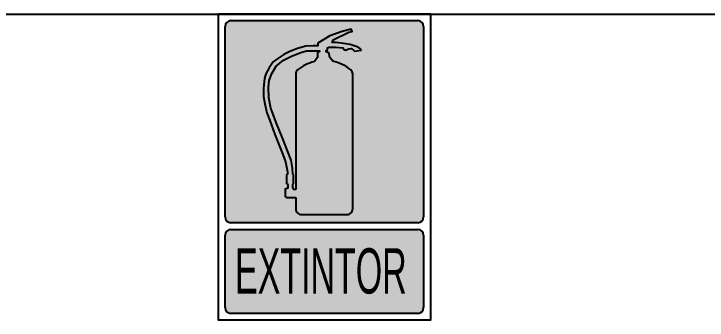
# Model space of a CAD drawing. Header units: metres. Extents: x 151 to 270, y 180 to 223.
# Drawn here: x 176.019 to 177.743, y 211.592 to 212.354 of the extents above; entities that cross this region are included whole.
import ezdxf

# ---------------------------------------------------------------- set-up
doc = ezdxf.new("R2010")
doc.units = ezdxf.units.M
doc.layers.add('1-AREA DE PRODUCCION', color=7, linetype='Continuous')
doc.layers.add('2-SEÑALETICA', color=2, linetype='Continuous')
doc.styles.add('COMIN Simb Señalizacion', font='txt')

# ---------------------------------------------------------------- blocks, each defined once
blk = doc.blocks.new('A$C0DE554A4')
h = blk.add_hatch(color=10)
h.paths.add_polyline_path([(0.6089, 0.8723, 0.414214), (0.5918, 0.8894), (0.0373, 0.8894, 0.414214), (0.0202, 0.8723), (0.0202, 0.3064, 0.414214), (0.0373, 0.2893), (0.5918, 0.2893, 0.414214), (0.6089, 0.3064)])
h.paths.add_polyline_path([(0.1381, 0.6419), (0.1342, 0.6645), (0.1339, 0.6894), (0.1371, 0.718), (0.1408, 0.7315), (0.1506, 0.7496), (0.1631, 0.7673), (0.1762, 0.7774), (0.1943, 0.7886), (0.212, 0.7981), (0.2349, 0.8066), (0.2595, 0.8138), (0.281, 0.8151), (0.2954, 0.8151), (0.2954, 0.8224), (0.3305, 0.844), (0.3675, 0.8574), (0.3944, 0.8643), (0.3971, 0.8574), (0.3869, 0.8548), (0.3407, 0.8328), (0.338, 0.8246), (0.3495, 0.8246), (0.3712, 0.8217), (0.3912, 0.8181), (0.4151, 0.8106), (0.4213, 0.8053), (0.4233, 0.8017), (0.4043, 0.7988), (0.4, 0.8024), (0.3944, 0.8063), (0.3869, 0.8056), (0.3774, 0.8014), (0.3712, 0.8047), (0.3698, 0.8086), (0.3485, 0.8106), (0.3275, 0.8102), (0.3235, 0.809), (0.3235, 0.8026), (0.32, 0.8012), (0.32, 0.7973), (0.3279, 0.7934), (0.3305, 0.7796), (0.3392, 0.7686, -0.120407), (0.393, 0.7432, -0.22624), (0.3987, 0.7313), (0.3987, 0.3306, -0.414214), (0.3816, 0.3135), (0.2466, 0.3135, -0.414214), (0.2294, 0.3306), (0.2294, 0.3639), (0.2021, 0.3639), (0.1982, 0.3671), (0.1982, 0.3888), (0.2057, 0.3924), (0.2057, 0.4033), (0.2024, 0.4062), (0.2024, 0.4315), (0.2047, 0.4334), (0.2047, 0.4403), (0.1992, 0.4705), (0.1913, 0.4921), (0.168, 0.5516), (0.1526, 0.5932), (0.144, 0.6157)], flags=16)
h.paths.add_polyline_path([(0.1496, 0.6602), (0.1486, 0.691), (0.1509, 0.7114), (0.1585, 0.7323), (0.1716, 0.7543), (0.1936, 0.7718), (0.2175, 0.7842), (0.2448, 0.7951), (0.2615, 0.7996), (0.3005, 0.7996), (0.3005, 0.7964), (0.2969, 0.7964), (0.294, 0.7931), (0.294, 0.7803), (0.2842, 0.7676, 0.110621), (0.2351, 0.7432, 0.22624), (0.2294, 0.7313), (0.2294, 0.3881), (0.2241, 0.3881), (0.2205, 0.3944), (0.2205, 0.4042), (0.2228, 0.4062), (0.2228, 0.4314), (0.2205, 0.4334), (0.2198, 0.4517), (0.2156, 0.4747), (0.2054, 0.5029), (0.1909, 0.5388), (0.1713, 0.5866), (0.1562, 0.6296)], flags=0)
h.paths.add_polyline_path([(0.2294, 0.7313, -0.22624), (0.2351, 0.7432, -0.110621), (0.2842, 0.7676), (0.294, 0.7803), (0.294, 0.7931), (0.2969, 0.7964), (0.3005, 0.7964), (0.3005, 0.7996), (0.2615, 0.7996), (0.2448, 0.7951), (0.2175, 0.7842), (0.1936, 0.7718), (0.1716, 0.7543), (0.1585, 0.7323), (0.1509, 0.7114), (0.1486, 0.691), (0.1496, 0.6602), (0.1562, 0.6296), (0.1713, 0.5866), (0.1909, 0.5388), (0.2054, 0.5029), (0.2156, 0.4747), (0.2198, 0.4517), (0.2205, 0.4334), (0.2228, 0.4314), (0.2228, 0.4062), (0.2205, 0.4042), (0.2205, 0.3944), (0.2241, 0.3881), (0.2294, 0.3881)], flags=0)
h = blk.add_hatch(color=255)
h.paths.add_polyline_path([(0.3987, 0.7313, 0.22624), (0.393, 0.7432, 0.120407), (0.3392, 0.7686), (0.3305, 0.7796), (0.3279, 0.7934), (0.32, 0.7973), (0.32, 0.8012), (0.3235, 0.8026), (0.3235, 0.809), (0.3275, 0.8102), (0.3485, 0.8106), (0.3698, 0.8086), (0.3712, 0.8047), (0.3774, 0.8014), (0.3869, 0.8056), (0.3944, 0.8063), (0.4, 0.8024), (0.4043, 0.7988), (0.4233, 0.8017), (0.4213, 0.8053), (0.4151, 0.8106), (0.3912, 0.8181), (0.3712, 0.8217), (0.3495, 0.8246), (0.338, 0.8246), (0.3407, 0.8328), (0.3869, 0.8548), (0.3971, 0.8574), (0.3944, 0.8643), (0.3675, 0.8574), (0.3305, 0.844), (0.2954, 0.8224), (0.2954, 0.8151), (0.281, 0.8151), (0.2595, 0.8138), (0.2349, 0.8066), (0.212, 0.7981), (0.1943, 0.7886), (0.1762, 0.7774), (0.1631, 0.7673), (0.1506, 0.7496), (0.1408, 0.7315), (0.1371, 0.718), (0.1339, 0.6894), (0.1342, 0.6645), (0.1381, 0.6419), (0.144, 0.6157), (0.1526, 0.5932), (0.168, 0.5516), (0.1913, 0.4921), (0.1992, 0.4705), (0.2047, 0.4403), (0.2047, 0.4334), (0.2024, 0.4315), (0.2024, 0.4062), (0.2057, 0.4033), (0.2057, 0.3924), (0.1982, 0.3888), (0.1982, 0.3671), (0.2021, 0.3639), (0.2294, 0.3639), (0.2294, 0.3306, 0.414214), (0.2466, 0.3135), (0.3816, 0.3135, 0.414214), (0.3987, 0.3306)])
h.paths.add_polyline_path([(0.2294, 0.3881), (0.2241, 0.3881), (0.2205, 0.3944), (0.2205, 0.4042), (0.2228, 0.4062), (0.2228, 0.4314), (0.2205, 0.4334), (0.2198, 0.4517), (0.2156, 0.4747), (0.2054, 0.5029), (0.1909, 0.5388), (0.1713, 0.5866), (0.1562, 0.6296), (0.1496, 0.6602), (0.1486, 0.691), (0.1509, 0.7114), (0.1585, 0.7323), (0.1716, 0.7543), (0.1936, 0.7718), (0.2175, 0.7842), (0.2448, 0.7951), (0.2615, 0.7996), (0.3005, 0.7996), (0.3005, 0.7964), (0.2969, 0.7964), (0.294, 0.7931), (0.294, 0.7803), (0.2842, 0.7676, 0.110621), (0.2351, 0.7432, 0.22624), (0.2294, 0.7313)], flags=16)
for points in [[(0.2294, 0.7313, -0.22624), (0.2351, 0.7432, -0.110621), (0.2842, 0.7676), (0.294, 0.7803), (0.294, 0.7931), (0.2969, 0.7964), (0.3005, 0.7964), (0.3005, 0.7996), (0.2615, 0.7996), (0.2448, 0.7951), (0.2175, 0.7842), (0.1936, 0.7718), (0.1716, 0.7543), (0.1585, 0.7323), (0.1509, 0.7114), (0.1486, 0.691), (0.1496, 0.6602), (0.1562, 0.6296), (0.1713, 0.5866), (0.1909, 0.5388), (0.2054, 0.5029), (0.2156, 0.4747), (0.2198, 0.4517), (0.2205, 0.4334), (0.2228, 0.4314), (0.2228, 0.4062), (0.2205, 0.4042), (0.2205, 0.3944), (0.2241, 0.3881), (0.2294, 0.3881)], [(0.6089, 0.2523, 0.414214), (0.5918, 0.2695), (0.0373, 0.2695, 0.414214), (0.0202, 0.2523), (0.0202, 0.0373, 0.414214), (0.0373, 0.0202), (0.5918, 0.0202, 0.414214), (0.6089, 0.0373)]]:
    blk.add_hatch(color=10).paths.add_polyline_path(points)
at = {"color": 255}
for p, q in [((0.0373, 0.8894), (0.5918, 0.8894)), ((0.0202, 0.3064), (0.0202, 0.8723)), ((0.6089, 0.8723), (0.6089, 0.3064)), ((0.5918, 0.2893), (0.0373, 0.2893)), ((0.0373, 0.2695), (0.5918, 0.2695)), ((0.0202, 0.0373), (0.0202, 0.2523)), ((0.6089, 0.2523), (0.6089, 0.0373)), ((0.5918, 0.0202), (0.0373, 0.0202))]:
    blk.add_line(p, q, dxfattribs=at)
at = {"color": 7}
blk.add_lwpolyline([(0, 0.9096), (0.6291, 0.9096), (0.6291, 0), (0, 0)], close=True, dxfattribs=at)
at = {"color": 255}
for points in [[(0.3392, 0.7686), (0.3305, 0.7796), (0.3279, 0.7934), (0.32, 0.7973), (0.32, 0.8012), (0.3235, 0.8026), (0.3235, 0.809), (0.3275, 0.8102), (0.3485, 0.8106), (0.3698, 0.8086), (0.3712, 0.8047), (0.3774, 0.8014), (0.3869, 0.8056), (0.3944, 0.8063), (0.4, 0.8024), (0.4043, 0.7988), (0.4233, 0.8017), (0.4213, 0.8053), (0.4151, 0.8106), (0.3912, 0.8181), (0.3712, 0.8217), (0.3495, 0.8246), (0.338, 0.8246), (0.3407, 0.8328), (0.3869, 0.8548), (0.3971, 0.8574), (0.3944, 0.8643), (0.3675, 0.8574), (0.3305, 0.844), (0.2954, 0.8224), (0.2954, 0.8151), (0.281, 0.8151), (0.2595, 0.8138), (0.2349, 0.8066), (0.212, 0.7981), (0.1943, 0.7886), (0.1762, 0.7774), (0.1631, 0.7673), (0.1506, 0.7496), (0.1408, 0.7315), (0.1371, 0.718), (0.1339, 0.6894), (0.1342, 0.6645), (0.1381, 0.6419), (0.144, 0.6157), (0.1526, 0.5932), (0.168, 0.5516), (0.1913, 0.4921), (0.1992, 0.4705), (0.2047, 0.4403), (0.2047, 0.4334), (0.2024, 0.4315), (0.2024, 0.4062), (0.2057, 0.4033), (0.2057, 0.3924), (0.1982, 0.3888), (0.1982, 0.3671), (0.2021, 0.3639), (0.2294, 0.3639)], [(0.2294, 0.3881), (0.2241, 0.3881), (0.2205, 0.3944), (0.2205, 0.4042), (0.2228, 0.4062), (0.2228, 0.4314), (0.2205, 0.4334), (0.2198, 0.4517), (0.2156, 0.4747), (0.2054, 0.5029), (0.1909, 0.5388), (0.1713, 0.5866), (0.1562, 0.6296), (0.1496, 0.6602), (0.1486, 0.691), (0.1509, 0.7114), (0.1585, 0.7323), (0.1716, 0.7543), (0.1936, 0.7718), (0.2175, 0.7842), (0.2448, 0.7951), (0.2615, 0.7996), (0.3005, 0.7996), (0.3005, 0.7964), (0.2969, 0.7964), (0.294, 0.7931), (0.294, 0.7803), (0.2842, 0.7676)], [(0.2294, 0.7313), (0.2294, 0.3881)]]:
    blk.add_lwpolyline(points, dxfattribs=at)
blk.add_lwpolyline([(0.2294, 0.3639), (0.2294, 0.3306, 0.414214), (0.2466, 0.3135), (0.3816, 0.3135, 0.414214), (0.3987, 0.3306), (0.3987, 0.7313)], format="xyb", dxfattribs=at)
for centre, radius, start, end in [((0.0373, 0.8723), 0.0171, 90, 180), ((0.5918, 0.8723), 0.0171, 0, 90), ((0.3141, 0.6457), 0.1255, 103.7582, 129.008), ((0.3141, 0.6457), 0.1255, 50.992, 78.4551), ((0.2447, 0.7313), 0.0153, 129.008, 180), ((0.3834, 0.7313), 0.0153, 0, 50.992), ((0.0373, 0.3064), 0.0171, 180, 270), ((0.5918, 0.3064), 0.0171, 270, 0), ((0.0373, 0.2523), 0.0171, 90, 180), ((0.5918, 0.2523), 0.0171, 0, 90), ((0.0373, 0.0373), 0.0171, 180, 270), ((0.5918, 0.0373), 0.0171, 270, 0)]:
    blk.add_arc(centre, radius, start, end, dxfattribs=at)
at = {"color": 255, "style": 'COMIN Simb Señalizacion', "width": 0.56}
blk.add_text('EXTINTOR', height=0.13455, dxfattribs=at).set_placement((0.0495, 0.079))

msp = doc.modelspace()

# ---------------------------------------------------------------- linework, layer by layer
at = {"layer": '1-AREA DE PRODUCCION', "color": 0}
msp.add_line((188.47, 212.3528), (162.47, 212.3528), dxfattribs=at)

# ---------------------------------------------------------------- block references
at = {"layer": '2-SEÑALETICA', "xscale": 0.8383233532913437, "yscale": 0.8383233532913437, "zscale": 0.8383233532913437}
msp.add_blockref('A$C0DE554A4', (176.5277, 211.5917), dxfattribs=at)

doc.saveas('drawing.dxf')
